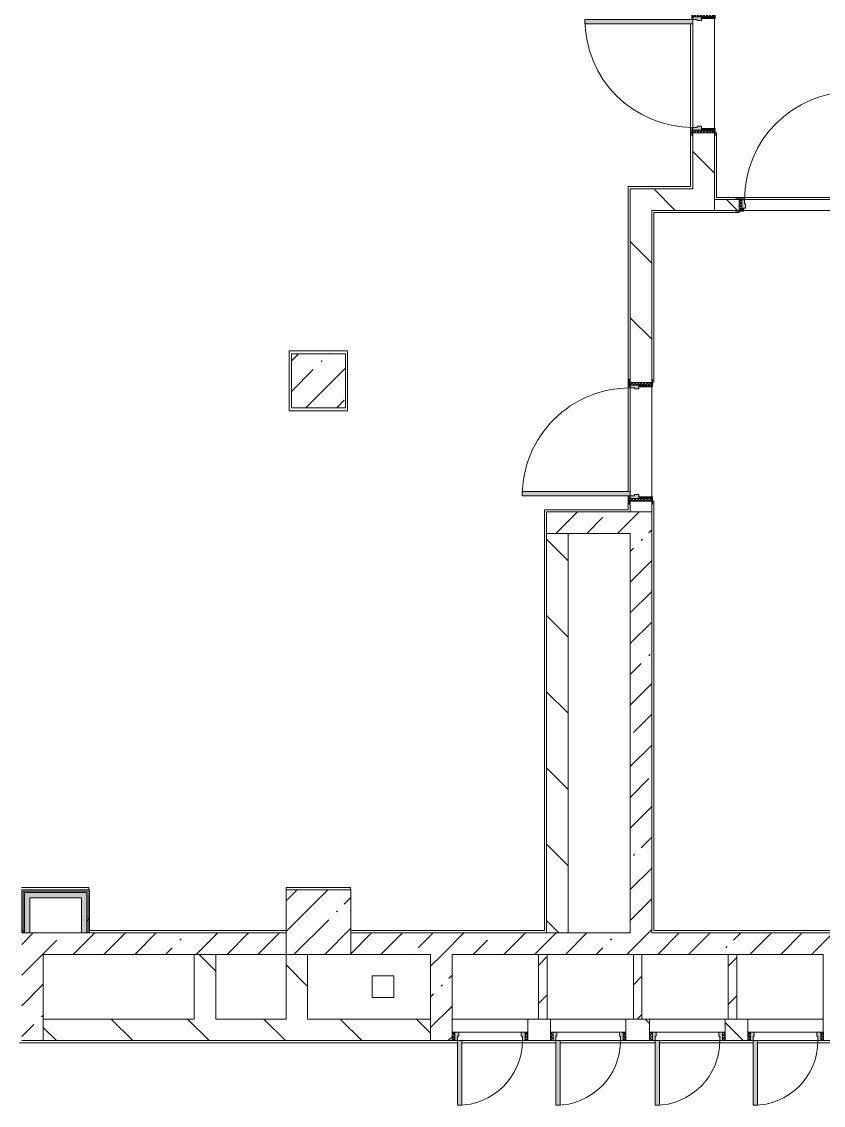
# Model space of a CAD drawing. Header units: millimetres. Extents: x -3377 to 186574, y -8553 to 29000.
# Drawn here: x 111274 to 118704, y 10300 to 20350 of the extents above; entities that cross this region are included whole.
import ezdxf

# ---------------------------------------------------------------- set-up
doc = ezdxf.new("R2010")
doc.units = ezdxf.units.MM
for name, color, linetype, lineweight, true_color in [('A-DOOR-3', 7, 'Continuous', 5, 0xaaaaaa), ('A-DOOR-4', 7, 'Continuous', 5, 0xe2e2e2), ('A-DOOR-FRAM-2', 7, 'Continuous', 5, 0xe2e2e2), ('A-DOOR-FRAM-3', 7, 'Continuous', 5, 0xaaaaaa), ('A-FLOR-1', 7, 'Continuous', 5, 0xaaaaaa), ('I-WALL-1', 7, 'Continuous', 5, 0xe7e7e7), ('I-WALL-2', 7, 'Continuous', 9, 0xe7e7e7), ('I-WALL-5', 7, 'Continuous', 5, 0x787878)]:
    doc.layers.add(name, color=color, linetype=linetype, lineweight=lineweight, true_color=true_color)
for name, color, linetype, lineweight in [('A-WALL', 7, 'Continuous', 9), ('I-WALL-3', 7, 'Continuous', 5), ('S-COLS-2', 7, 'Continuous', 5)]:
    doc.layers.add(name, color=color, linetype=linetype, lineweight=lineweight)
pattern_1 = [(45, (59563.6, 0), (-285.1231, 285.1231), []), (45, (59848.73, 0), (-285.1231, 285.1231), [504.031, -100.806, 16.764, -84.042])]
pattern_2 = [(135, (1751.41, 164.685), (-14.14214, -14.14214), []), (225, (1751.41, 164.685), (14.14214, -14.14214), [])]
pattern_3 = [(45, (-371.384, 164.685), (-14.1421, 14.1421), []), (135, (-371.384, 164.685), (-14.1421, -14.1421), [])]
pattern_4 = [(135, (59563.6, 0), (-353.5534, -353.5534), [])]
pattern_5 = [(45, (59563.6, 0), (-176.7767, 176.7767), [])]
pattern_6 = [(135, (1951.41, 164.685), (-14.14214, -14.14214), []), (225, (1951.41, 164.685), (14.14214, -14.14214), [])]
pattern_7 = [(45, (-171.384, 164.685), (-14.1421, 14.1421), []), (135, (-171.384, 164.685), (-14.1421, -14.1421), [])]
pattern_8 = [(45, (59563.6, 0), (-530.33, 530.33), []), (135, (59563.6, 0), (-530.33, -530.33), [])]

# ---------------------------------------------------------------- blocks, each defined once
blk = doc.blocks.new('BSC_Колонна _Прямоугольная - 600х600-23205375-1_8_1_птичка')
at = {"layer": 'S-COLS-2'}
h = blk.add_hatch(dxfattribs=at)
h.set_pattern_fill('FP_139', color=256, style=0, pattern_type=2)
h.set_pattern_definition([(45, (-54460, -12000), (-285.123, 285.123), []), (45, (-54174.88, -12000), (-285.123, 285.123), [504.031, -100.806, 16.764, -84.042])])
h.paths.add_polyline_path([(255, -300), (300, -300), (298, 300), (-300, 300), (-300, -300), (84, -300)])
for p, q in [((300, 300), (-300, 300)), ((-300, 300), (-300, -300)), ((300, -300), (300, 300)), ((-300, -300), (300, -300))]:
    blk.add_line(p, q, dxfattribs=at)
blk = doc.blocks.new('110_Дверь_СКБ_1Ст_Внутренняя1 - Д-12 1100x2100h_дверь в горячий цех-32113407-1_8_1_птичка')
at = {"layer": 'A-DOOR-3'}
h = blk.add_hatch(dxfattribs=at)
h.set_pattern_fill('FP_151', color=256, style=0, pattern_type=2)
h.set_pattern_definition(pattern_2)
h.paths.add_polyline_path([(537.5, -100), (562.5, -100), (562.5, 100), (537.5, 100)])
at = {"layer": 'A-DOOR-4'}
h = blk.add_hatch(color=256, dxfattribs=at)
h.paths.add_polyline_path([(-512.5, 100), (-512.5, 20), (-477.5, 20), (-477.5, 60), (-487.5, 60), (-487.5, 100), (-497.5, 100)])
h.paths.add_polyline_path([(502.5, 60), (502.5, 20), (537.5, 20), (537.5, 100), (512.5, 100), (512.5, 60)])
at = {"layer": 'A-DOOR-FRAM-2'}
for points in [[(-487.5, 100), (-447.5, 100), (-451.7, 1100), (-487.5, 1100), (-487.5, 120)], [(-567.5, 108), (-567.5, 100), (-497.5, 100), (-497.5, 108), (-537.5, 108)], [(522.5, 105), (522.5, 100), (592.5, 100), (592.5, 108), (522.5, 108)], [(-512.5, -100), (-497.5, -100), (-497.5, 20), (-512.5, 20)], [(522.5, -100), (537.5, -100), (537.5, 20), (522.5, 20)], [(-567.5, -108), (-497.5, -108), (-497.5, -100), (-567.5, -100)], [(522.5, -108), (592.5, -108), (592.5, -100), (522.5, -100)]]:
    blk.add_hatch(color=256, dxfattribs=at).paths.add_polyline_path(points)
at = {"layer": 'A-DOOR-FRAM-3'}
h = blk.add_hatch(dxfattribs=at)
h.set_pattern_fill('FP_152', color=256, style=0, pattern_type=2)
h.set_pattern_definition(pattern_3)
h.paths.add_polyline_path([(-537.5, -100), (-512.5, -100), (-512.5, 100), (-537.5, 100)])
at = {"layer": 'A-DOOR-3'}
for p, q in [((-487.5, 1100), (-487.5, 100)), ((-447.5, 1100), (-487.5, 1100)), ((-447.5, 100), (-447.5, 1100)), ((-487.5, 100), (-447.5, 100))]:
    blk.add_line(p, q, dxfattribs=at)
blk.add_arc((-487.5, 100), 1000, 360, 90, dxfattribs=at)
at = {"layer": 'A-DOOR-FRAM-3'}
for p, q in [((-497.5, 108), (-567.5, 108)), ((-567.5, 108), (-567.5, 100)), ((-497.5, 100), (-497.5, 108)), ((592.5, 108), (522.5, 108)), ((522.5, 108), (522.5, 100)), ((592.5, 100), (592.5, 108)), ((-567.5, 100), (-497.5, 100)), ((-512.5, 100), (-537.5, 100)), ((-537.5, 100), (-537.5, -100)), ((-487.5, 100), (-512.5, 100)), ((-512.5, 100), (-512.5, 20)), ((-512.5, -100), (-512.5, 100)), ((-497.5, 100), (-512.5, 100)), ((-512.5, 100), (-512.5, 99)), ((-512.5, 99), (-497.5, 99)), ((-512.5, 20), (-477.5, 20)), ((-497.5, 20), (-512.5, 20)), ((-512.5, 20), (-512.5, -100)), ((-497.5, 99), (-497.5, 100)), ((-497.5, -100), (-497.5, 20)), ((-487.5, 60), (-487.5, 100)), ((-477.5, 60), (-487.5, 60)), ((-477.5, 20), (-477.5, 60)), ((512.5, 60), (502.5, 60)), ((502.5, 60), (502.5, 20)), ((502.5, 20), (537.5, 20)), ((512.5, 100), (512.5, 60)), ((537.5, 100), (512.5, 100)), ((537.5, 100), (522.5, 100)), ((522.5, 100), (522.5, 99)), ((522.5, 100), (592.5, 100)), ((522.5, 99), (537.5, 99)), ((537.5, 20), (522.5, 20)), ((522.5, 20), (522.5, -100)), ((537.5, 20), (537.5, 100)), ((562.5, 100), (537.5, 100)), ((537.5, 100), (537.5, -100)), ((537.5, 99), (537.5, 100)), ((537.5, -100), (537.5, 20)), ((562.5, -100), (562.5, 100)), ((-497.5, -100), (-567.5, -100)), ((-567.5, -100), (-567.5, -108)), ((-537.5, -100), (-512.5, -100)), ((-512.5, -100), (-497.5, -100)), ((-497.5, -108), (-497.5, -100)), ((522.5, -100), (537.5, -100)), ((592.5, -100), (522.5, -100)), ((522.5, -100), (522.5, -108)), ((537.5, -100), (562.5, -100)), ((592.5, -108), (592.5, -100)), ((-567.5, -108), (-497.5, -108)), ((522.5, -108), (592.5, -108))]:
    blk.add_line(p, q, dxfattribs=at)
blk = doc.blocks.new('110_Дверь_СКБ_1Ст_Внутренняя1 - Д-11 1100x2100h_кладовые _все__ коридор _между помещениями блока столовой__ моечные _все_-32089444-1_8_1_птичка')
at = {"layer": 'A-DOOR-3'}
h = blk.add_hatch(dxfattribs=at)
h.set_pattern_fill('FP_132', color=256, style=0, pattern_type=2)
h.set_pattern_definition([(135, (1751.41, 114.685), (-14.14214, -14.14214), []), (225, (1751.41, 114.685), (14.14214, -14.14214), [])])
h.paths.add_polyline_path([(562.5, -50), (562.5, 50), (537.5, 50), (537.5, -50)])
at = {"layer": 'A-DOOR-4'}
h = blk.add_hatch(color=256, dxfattribs=at)
h.paths.add_polyline_path([(502.5, -30), (537.5, -30), (537.5, 50), (512.5, 50), (512.5, 10), (502.5, 10), (502.5, -6)])
h.paths.add_polyline_path([(-477.5, -30), (-477.5, 10), (-487.5, 10), (-487.5, 50), (-512.5, 50), (-512.5, -30), (-487.5, -30)])
at = {"layer": 'A-DOOR-FRAM-2'}
for points in [[(512.5, 50), (512.5, 1050), (472.5, 1050), (472.5, 50)], [(-512.5, 50), (-497.5, 50), (-497.5, 58), (-567.5, 58), (-567.5, 50), (-537.5, 50)], [(592.5, 50), (592.5, 58), (522.5, 58), (522.5, 50), (562.5, 50)], [(-567.5, -58), (-497.5, -58), (-497.5, -50), (-567.5, -50)], [(-497.5, -50), (-497.5, -30), (-512.5, -30), (-512.5, -50)], [(522.5, -50), (537.5, -50), (537.5, -30), (522.5, -30)], [(592.5, -58), (592.5, -50), (522.5, -50), (522.5, -58), (562.5, -58)]]:
    blk.add_hatch(color=256, dxfattribs=at).paths.add_polyline_path(points)
at = {"layer": 'A-DOOR-FRAM-3'}
h = blk.add_hatch(dxfattribs=at)
h.set_pattern_fill('FP_133', color=256, style=0, pattern_type=2)
h.set_pattern_definition([(45, (-371.384, 114.685), (-14.1421, 14.1421), []), (135, (-371.384, 114.685), (-14.1421, -14.1421), [])])
h.paths.add_polyline_path([(-537.5, -50), (-512.5, -50), (-512.5, 50), (-537.5, 50)])
at = {"layer": 'A-DOOR-3'}
for p, q in [((512.5, 1050), (472.5, 1050)), ((472.5, 1050), (472.5, 50)), ((512.5, 50), (512.5, 1050)), ((472.5, 50), (512.5, 50))]:
    blk.add_line(p, q, dxfattribs=at)
blk.add_arc((512.5, 50), 1000, 90, 180, dxfattribs=at)
at = {"layer": 'A-DOOR-FRAM-3'}
for p, q in [((-497.5, 58), (-567.5, 58)), ((-567.5, 58), (-567.5, 50)), ((-567.5, 50), (-497.5, 50)), ((-512.5, 50), (-537.5, 50)), ((-537.5, 50), (-537.5, -50)), ((-487.5, 50), (-512.5, 50)), ((-512.5, 50), (-512.5, -30)), ((-512.5, -50), (-512.5, 50)), ((-497.5, 50), (-512.5, 50)), ((-512.5, 50), (-512.5, 49)), ((-512.5, 49), (-497.5, 49)), ((-497.5, 50), (-497.5, 58)), ((-497.5, 49), (-497.5, 50)), ((-487.5, 10), (-487.5, 50)), ((-477.5, 10), (-487.5, 10)), ((-477.5, -30), (-477.5, 10)), ((512.5, 10), (502.5, 10)), ((502.5, 10), (502.5, -30)), ((512.5, 50), (512.5, 10)), ((537.5, 50), (512.5, 50)), ((592.5, 58), (522.5, 58)), ((522.5, 58), (522.5, 50)), ((537.5, 50), (522.5, 50)), ((522.5, 50), (522.5, 49)), ((522.5, 50), (592.5, 50)), ((522.5, 49), (537.5, 49)), ((537.5, -30), (537.5, 50)), ((562.5, 50), (537.5, 50)), ((537.5, 50), (537.5, -50)), ((537.5, 49), (537.5, 50)), ((562.5, -50), (562.5, 50)), ((592.5, 50), (592.5, 58)), ((-497.5, -50), (-567.5, -50)), ((-567.5, -50), (-567.5, -58)), ((-567.5, -58), (-497.5, -58)), ((-537.5, -50), (-512.5, -50)), ((-512.5, -30), (-477.5, -30)), ((-497.5, -30), (-512.5, -30)), ((-512.5, -30), (-512.5, -50)), ((-512.5, -50), (-497.5, -50)), ((-497.5, -50), (-497.5, -30)), ((-497.5, -58), (-497.5, -50)), ((502.5, -30), (537.5, -30)), ((537.5, -30), (522.5, -30)), ((522.5, -30), (522.5, -50)), ((522.5, -50), (537.5, -50)), ((592.5, -50), (522.5, -50)), ((522.5, -50), (522.5, -58)), ((522.5, -58), (592.5, -58)), ((537.5, -50), (537.5, -30)), ((537.5, -50), (562.5, -50)), ((592.5, -58), (592.5, -50))]:
    blk.add_line(p, q, dxfattribs=at)
blk = doc.blocks.new('BSC_Колонна _Прямоугольная - 500х500-V139-1_8_1_птичка')
at = {"layer": 'S-COLS-2'}
h = blk.add_hatch(dxfattribs=at)
h.set_pattern_fill('FP_171', color=256, style=0, pattern_type=2)
h.set_pattern_definition([(45, (-54460, -17020), (-285.123, 285.123), []), (45, (-54174.88, -17020), (-285.123, 285.123), [504.031, -100.806, 16.764, -84.042])])
h.paths.add_polyline_path([(250, -250), (250, 250), (-250, 250), (-250, -250), (115, -250)])
for p, q in [((250, 250), (-250, 250)), ((-250, 250), (-250, -250)), ((250, -250), (250, 250)), ((-250, -250), (250, -250))]:
    blk.add_line(p, q, dxfattribs=at)
blk = doc.blocks.new('110_Дверь_СКБ_1Ст - д-18 700x2100h_Технический шкаф ЭОМ и СС-23257539-1_8_1_птичка')
at = {"layer": 'A-DOOR-3'}
h = blk.add_hatch(dxfattribs=at)
h.set_pattern_fill('FP_183', color=256, style=0, pattern_type=2)
h.set_pattern_definition(pattern_6)
h.paths.add_polyline_path([(337, 100), (337, 20), (362, 20), (362, 100)])
at = {"layer": 'A-DOOR-4'}
h = blk.add_hatch(color=256, dxfattribs=at)
h.paths.add_polyline_path([(-288, 100), (-313, 100), (-313, 20), (-278, 20), (-278, 60), (-288, 60)])
h.paths.add_polyline_path([(312, 100), (312, 60), (302, 60), (302, 20), (337, 20), (337, 100), (322, 100)])
at = {"layer": 'A-DOOR-FRAM-2'}
blk.add_hatch(color=256, dxfattribs=at).paths.add_polyline_path([(312, 700), (272, 700), (272, 100), (312, 100), (312, 156)])
at = {"layer": 'A-DOOR-FRAM-3'}
h = blk.add_hatch(dxfattribs=at)
h.set_pattern_fill('FP_184', color=256, style=0, pattern_type=2)
h.set_pattern_definition(pattern_7)
h.paths.add_polyline_path([(-338, 100), (-338, 20), (-313, 20), (-313, 100)])
at = {"layer": 'A-DOOR-3'}
for p, q in [((312, 700), (272, 700)), ((272, 700), (272, 100)), ((312, 100), (312, 700)), ((272, 100), (312, 100))]:
    blk.add_line(p, q, dxfattribs=at)
blk.add_arc((312, 100), 600, 90, 180, dxfattribs=at)
at = {"layer": 'A-DOOR-FRAM-3'}
for p, q in [((-313, 100), (-338, 100)), ((-338, 100), (-338, 20)), ((-338, 20), (-313, 20)), ((-288, 100), (-313, 100)), ((-313, 100), (-313, 20)), ((-313, 20), (-313, 100)), ((-313, 20), (-278, 20)), ((-288, 60), (-288, 100)), ((-288, 100), (272, 100)), ((-278, 60), (-288, 60)), ((-278, 20), (-278, 60)), ((302, 20), (-278, 20)), ((312, 60), (302, 60)), ((302, 60), (302, 20)), ((302, 20), (337, 20)), ((312, 100), (312, 60)), ((337, 100), (312, 100)), ((337, 20), (337, 100)), ((362, 100), (337, 100)), ((337, 100), (337, 20)), ((337, 20), (362, 20)), ((362, 20), (362, 100))]:
    blk.add_line(p, q, dxfattribs=at)
blk = doc.blocks.new('110_Дверь_СКБ_1Ст - д-18 700x2100h_Технический шкаф ЭОМ и СС-V154-1_8_1_птичка')
at = {"layer": 'A-DOOR-3'}
h = blk.add_hatch(dxfattribs=at)
h.set_pattern_fill('FP_183', color=256, style=0, pattern_type=2)
h.set_pattern_definition(pattern_6)
h.paths.add_polyline_path([(337, 100), (337, 20), (362, 20), (362, 100)])
at = {"layer": 'A-DOOR-4'}
h = blk.add_hatch(color=256, dxfattribs=at)
h.paths.add_polyline_path([(322, 100), (312, 100), (312, 60), (302, 60), (302, 20), (337, 20), (337, 100)])
h.paths.add_polyline_path([(-298, 100), (-313, 100), (-313, 20), (-278, 20), (-278, 60), (-288, 60), (-288, 100)])
at = {"layer": 'A-DOOR-FRAM-2'}
blk.add_hatch(color=256, dxfattribs=at).paths.add_polyline_path([(272, 700), (272, 100), (312, 100), (312, 700), (281, 700)])
at = {"layer": 'A-DOOR-FRAM-3'}
h = blk.add_hatch(dxfattribs=at)
h.set_pattern_fill('FP_184', color=256, style=0, pattern_type=2)
h.set_pattern_definition(pattern_7)
h.paths.add_polyline_path([(-338, 100), (-338, 20), (-313, 20), (-313, 100)])
at = {"layer": 'A-DOOR-3'}
for p, q in [((312, 700), (272, 700)), ((272, 700), (272, 100)), ((312, 100), (312, 700)), ((272, 100), (312, 100))]:
    blk.add_line(p, q, dxfattribs=at)
blk.add_arc((312, 100), 600, 90, 180, dxfattribs=at)
at = {"layer": 'A-DOOR-FRAM-3'}
for p, q in [((-313, 100), (-338, 100)), ((-338, 100), (-338, 20)), ((-338, 20), (-313, 20)), ((-288, 100), (-313, 100)), ((-313, 100), (-313, 20)), ((-313, 20), (-313, 100)), ((-313, 20), (-278, 20)), ((-288, 60), (-288, 100)), ((-288, 100), (272, 100)), ((-278, 60), (-288, 60)), ((-278, 20), (-278, 60)), ((302, 20), (-278, 20)), ((312, 60), (302, 60)), ((302, 60), (302, 20)), ((302, 20), (337, 20)), ((312, 100), (312, 60)), ((337, 100), (312, 100)), ((337, 20), (337, 100)), ((362, 100), (337, 100)), ((337, 100), (337, 20)), ((337, 20), (362, 20)), ((362, 20), (362, 100))]:
    blk.add_line(p, q, dxfattribs=at)
blk = doc.blocks.new('110_Дверь_СКБ_1Ст_Внутренняя1 - Д-12 EIW 1100x2100h_кладовые _все__ коридор _между помещениями блока столовой__ моечные _все_-32936079-1_8_1_птичка')
at = {"layer": 'A-DOOR-3'}
h = blk.add_hatch(dxfattribs=at)
h.set_pattern_fill('FP_151', color=256, style=0, pattern_type=2)
h.set_pattern_definition(pattern_2)
h.paths.add_polyline_path([(537.5, -100), (562.5, -100), (562.5, 100), (537.5, 100)])
at = {"layer": 'A-DOOR-4'}
h = blk.add_hatch(color=256, dxfattribs=at)
h.paths.add_polyline_path([(-512.5, 20), (-477.5, 20), (-477.5, 60), (-487.5, 60), (-487.5, 100), (-512.5, 100)])
h.paths.add_polyline_path([(502.5, 44), (502.5, 20), (537.5, 20), (537.5, 100), (512.5, 100), (512.5, 60), (502.5, 60)])
at = {"layer": 'A-DOOR-FRAM-2'}
for points in [[(472.5, 120), (472.5, 100), (512.5, 100), (512.5, 1100), (472.5, 1100), (472.5, 178.7)], [(-567.5, 100), (-497.5, 100), (-497.5, 108), (-567.5, 108)], [(522.5, 100), (592.5, 100), (592.5, 108), (522.5, 108)], [(-512.5, -100), (-497.5, -100), (-497.5, 20), (-512.5, 20)], [(522.5, -100), (537.5, -100), (537.5, 20), (522.5, 20)], [(-567.5, -108), (-497.5, -108), (-497.5, -100), (-567.5, -100)], [(522.5, -108), (592.5, -108), (592.5, -100), (522.5, -100)]]:
    blk.add_hatch(color=256, dxfattribs=at).paths.add_polyline_path(points)
at = {"layer": 'A-DOOR-FRAM-3'}
h = blk.add_hatch(dxfattribs=at)
h.set_pattern_fill('FP_152', color=256, style=0, pattern_type=2)
h.set_pattern_definition(pattern_3)
h.paths.add_polyline_path([(-537.5, -100), (-512.5, -100), (-512.5, 100), (-537.5, 100)])
at = {"layer": 'A-DOOR-3'}
for p, q in [((512.5, 1100), (472.5, 1100)), ((472.5, 1100), (472.5, 100)), ((512.5, 100), (512.5, 1100)), ((472.5, 100), (512.5, 100))]:
    blk.add_line(p, q, dxfattribs=at)
blk.add_arc((512.5, 100), 1000, 90, 180, dxfattribs=at)
at = {"layer": 'A-DOOR-FRAM-3'}
for p, q in [((-497.5, 108), (-567.5, 108)), ((-567.5, 108), (-567.5, 100)), ((-497.5, 100), (-497.5, 108)), ((592.5, 108), (522.5, 108)), ((522.5, 108), (522.5, 100)), ((592.5, 100), (592.5, 108)), ((-567.5, 100), (-497.5, 100)), ((-512.5, 100), (-537.5, 100)), ((-537.5, 100), (-537.5, -100)), ((-487.5, 100), (-512.5, 100)), ((-512.5, 100), (-512.5, 20)), ((-512.5, -100), (-512.5, 100)), ((-497.5, 100), (-512.5, 100)), ((-512.5, 100), (-512.5, 99)), ((-512.5, 99), (-497.5, 99)), ((-512.5, 20), (-477.5, 20)), ((-497.5, 20), (-512.5, 20)), ((-512.5, 20), (-512.5, -100)), ((-497.5, 99), (-497.5, 100)), ((-497.5, -100), (-497.5, 20)), ((-487.5, 60), (-487.5, 100)), ((-477.5, 60), (-487.5, 60)), ((-477.5, 20), (-477.5, 60)), ((512.5, 60), (502.5, 60)), ((502.5, 60), (502.5, 20)), ((502.5, 20), (537.5, 20)), ((512.5, 100), (512.5, 60)), ((537.5, 100), (512.5, 100)), ((537.5, 100), (522.5, 100)), ((522.5, 100), (522.5, 99)), ((522.5, 100), (592.5, 100)), ((522.5, 99), (537.5, 99)), ((537.5, 20), (522.5, 20)), ((522.5, 20), (522.5, -100)), ((537.5, 20), (537.5, 100)), ((562.5, 100), (537.5, 100)), ((537.5, 100), (537.5, -100)), ((537.5, 99), (537.5, 100)), ((537.5, -100), (537.5, 20)), ((562.5, -100), (562.5, 100)), ((-497.5, -100), (-567.5, -100)), ((-567.5, -100), (-567.5, -108)), ((-537.5, -100), (-512.5, -100)), ((-512.5, -100), (-497.5, -100)), ((-497.5, -108), (-497.5, -100)), ((522.5, -100), (537.5, -100)), ((592.5, -100), (522.5, -100)), ((522.5, -100), (522.5, -108)), ((537.5, -100), (562.5, -100)), ((592.5, -108), (592.5, -100)), ((-567.5, -108), (-497.5, -108)), ((522.5, -108), (592.5, -108))]:
    blk.add_line(p, q, dxfattribs=at)

msp = doc.modelspace()

# ---------------------------------------------------------------- hatches: boundary and pattern name
at = {"layer": 'I-WALL-1'}
for points in [[(111877.5, 12225), (111877.5, 12275), (111348.6, 12275), (111348.6, 12225), (111827.5, 12225)], [(111877.5, 11900), (111877.5, 12225), (111827.5, 12225), (111827.5, 11900)]]:
    msp.add_hatch(color=256, dxfattribs=at).paths.add_polyline_path(points)
at = {"layer": 'I-WALL-2'}
msp.add_hatch(color=256, dxfattribs=at).paths.add_polyline_path([(111298.6, 11900), (111348.6, 11900), (111348.6, 12275), (111298.6, 12275), (111298.6, 12143.8)])
at = {"layer": 'I-WALL-3'}
h = msp.add_hatch(dxfattribs=at)
h.set_pattern_fill('FP_117', color=256, style=0, pattern_type=2)
h.set_pattern_definition(pattern_4)
h.paths.add_polyline_path([(117693.6, 18600), (117693.6, 19320), (117493.6, 19320), (117493.6, 18600)])
h.paths.add_polyline_path([(117693.6, 20420), (117693.6, 20520), (117493.6, 20520), (117493.6, 20420)])
h = msp.add_hatch(dxfattribs=at)
h.set_pattern_fill('FP_117', color=256, style=0, pattern_type=2)
h.set_pattern_definition(pattern_4)
h.paths.add_polyline_path([(117002.3, 15803.8), (117113.6, 15803.8), (117113.6, 15903.8), (116913.6, 15903.8), (116913.6, 15803.8)])
h.paths.add_polyline_path([(117113.6, 17003.8), (117113.6, 18800), (116913.6, 18800), (116913.6, 17003.8)])
h = msp.add_hatch(dxfattribs=at)
h.set_pattern_fill('FP_117', color=256, style=0, pattern_type=2)
h.set_pattern_definition(pattern_4)
h.paths.add_polyline_path([(117113.6, 18600), (117493.6, 18600), (117493.6, 18800), (117113.6, 18800)])
h = msp.add_hatch(dxfattribs=at)
h.set_pattern_fill('FP_99', color=256, style=0, pattern_type=2)
h.set_pattern_definition(pattern_1)
h.paths.add_polyline_path([(116893.6, 15603.8), (116913.6, 15603.8), (116913.6, 15803.8), (116138.9, 15803.8), (116138.9, 15603.8), (116338.9, 15603.8)])
h = msp.add_hatch(dxfattribs=at)
h.set_pattern_fill('FP_99', color=256, style=0, pattern_type=2)
h.set_pattern_definition(pattern_1)
h.paths.add_polyline_path([(117067.3, 11900), (117113.6, 11900), (117113.6, 15803.8), (116913.6, 15803.8), (116913.6, 11900)])
h = msp.add_hatch(dxfattribs=at)
h.set_pattern_fill('FP_117', color=256, style=0, pattern_type=2)
h.set_pattern_definition(pattern_4)
h.paths.add_polyline_path([(116138.9, 11900), (116338.9, 11900), (116338.9, 15603.8), (116138.9, 15603.8), (116138.9, 12143.8)])
h = msp.add_hatch(dxfattribs=at)
h.set_pattern_fill('FP_208', color=256, style=0, pattern_type=2)
h.set_pattern_definition(pattern_8)
h.paths.add_polyline_path([(111273.6, 11900), (111286.1, 11900), (111285.5, 12300), (111273.6, 12300), (111273.6, 12143.8)])
h = msp.add_hatch(dxfattribs=at)
h.set_pattern_fill('FP_208', color=256, style=0, pattern_type=2)
h.set_pattern_definition(pattern_8)
h.paths.add_polyline_path([(111286.1, 11900), (111298.6, 11900), (111293.6, 12287.5), (111286.1, 12287.5), (111286.1, 12143.8)])
h = msp.add_hatch(dxfattribs=at)
h.set_pattern_fill('FP_208', color=256, style=0, pattern_type=2)
h.set_pattern_definition(pattern_8)
h.paths.add_polyline_path([(111890, 11900), (111890, 12275), (111877.5, 12275), (111877.5, 11900)])
h = msp.add_hatch(dxfattribs=at)
h.set_pattern_fill('FP_208', color=256, style=0, pattern_type=2)
h.set_pattern_definition(pattern_8)
h.paths.add_polyline_path([(111890, 11900), (111902.5, 11900), (111902.5, 12275), (111890, 12275), (111890, 11921)])
h = msp.add_hatch(dxfattribs=at)
h.set_pattern_fill('FP_99', color=256, style=0, pattern_type=2)
h.set_pattern_definition(pattern_1)
h.paths.add_polyline_path([(118703.6, 11700), (119723.6, 11700), (119723.6, 11900), (114323.6, 11900), (114323.6, 11700), (117996.8, 11700)])
h.paths.add_polyline_path([(111473.6, 11700), (113723.6, 11700), (113723.6, 11900), (111273.6, 11900), (111273.6, 11700)])
h = msp.add_hatch(dxfattribs=at)
h.set_pattern_fill('FP_99', color=256, style=0, pattern_type=2)
h.set_pattern_definition(pattern_1)
h.paths.add_polyline_path([(111342.6, 10900), (111473.6, 10900), (111473.6, 11700), (111273.6, 11700), (111273.6, 10900)])
h = msp.add_hatch(dxfattribs=at)
h.set_pattern_fill('FP_117', color=256, style=0, pattern_type=2)
h.set_pattern_definition(pattern_4)
h.paths.add_polyline_path([(113073.6, 11100), (113073.6, 11700), (112873.6, 11700), (112873.6, 11100)])
h = msp.add_hatch(dxfattribs=at)
h.set_pattern_fill('FP_117', color=256, style=0, pattern_type=2)
h.set_pattern_definition(pattern_4)
h.paths.add_polyline_path([(113923.6, 11100), (113923.6, 11700), (113723.6, 11700), (113723.6, 11100), (113752.6, 11100)])
h = msp.add_hatch(dxfattribs=at)
h.set_pattern_fill('FP_99', color=256, style=0, pattern_type=2)
h.set_pattern_definition(pattern_1)
h.paths.add_polyline_path([(115263.6, 10900), (115263.6, 11700), (115063.6, 11700), (115063.6, 10900), (115216.2, 10900)])
h = msp.add_hatch(dxfattribs=at)
h.set_pattern_fill('FP_116', color=256, style=0, pattern_type=2)
h.set_pattern_definition(pattern_5)
h.paths.add_polyline_path([(116137.8, 11100), (116142.8, 11100), (116137.8, 11700), (116062.8, 11700), (116062.8, 11100)])
h = msp.add_hatch(dxfattribs=at)
h.set_pattern_fill('FP_116', color=256, style=0, pattern_type=2)
h.set_pattern_definition(pattern_5)
h.paths.add_polyline_path([(117022.8, 11100), (117022.8, 11700), (116942.8, 11700), (116942.8, 11100)])
h = msp.add_hatch(dxfattribs=at)
h.set_pattern_fill('FP_116', color=256, style=0, pattern_type=2)
h.set_pattern_definition(pattern_5)
h.paths.add_polyline_path([(117822.8, 11100), (117902.8, 11100), (117902.8, 11700), (117822.8, 11700), (117822.8, 11277)])
h = msp.add_hatch(dxfattribs=at)
h.set_pattern_fill('FP_117', color=256, style=0, pattern_type=2)
h.set_pattern_definition(pattern_4)
h.paths.add_polyline_path([(111473.6, 10900), (115063.6, 10900), (115063.6, 11100), (111473.6, 11100), (111473.6, 10929.4)])
h.paths.add_polyline_path([(115963.6, 10900), (116173.6, 10900), (116173.6, 11100), (115963.6, 11100), (115963.6, 10980)])
h.paths.add_polyline_path([(117093.6, 10900), (117093.6, 11100), (116873.6, 11100), (116873.6, 10900)])
h.paths.add_polyline_path([(117793.6, 10900), (118003.6, 10900), (118003.6, 11100), (117793.6, 11100), (117793.6, 10980)])
at = {"layer": 'I-WALL-5'}
h = msp.add_hatch(dxfattribs=at)
h.set_pattern_fill('FP_129', color=256, style=0, pattern_type=2)
h.set_pattern_definition([(135, (59563.6, 0), (-377.1708, -377.1708), [533.4, -88.9, 17.78, -88.9]), (135, (59563.6, 376.94), (-377.1708, -377.1708), []), (50, (59563.6, 0), (637.6445, -55.7866), [66.675, -733.425]), (355, (59563.6, 0), (-123.3494, 668.699), [53.34, -586.74]), (100.451, (59616.75, -4.65), (514.299, 612.908), [56.665, -623.315]), (46.184, (59563.6, 177.8), (948.776, -147.15), [100.012, -1100.137]), (96.636, (59642.7, 165.5), (830.909, 865.997), [84.998, -934.973]), (351.184, (59563.6, 177.8), (830.918, 865.988), [80.01, -880.11]), (21, (59652.5, 133.35), (530.6506, -357.9283), [66.675, -733.425]), (326, (59652.5, 133.35), (216.308, 644.6585), [53.34, -586.74]), (71.451, (59696.7, 103.5), (746.9596, 286.7243), [56.665, -623.315]), (37.5, (59563.6, 0), (10.8105, 295.9426), [16.764, -562.864, 16.764, -578.866, -588.962]), (37.5, (59563.6, 0), (10.8105, 295.9426), [-1175.258, 16.764, -572.198]), (7.5, (59563.6, 0), (233.8692, 350.6318), [16.764, -322.834, 16.764, -549.529, -224.472]), (7.5, (59563.6, 0), (233.8692, 350.6318), [-905.891, 16.764, -207.708]), (327.5, (59365.36, 0), (474.5678, -20.0513), [16.764, -205.486, 16.764, -676.656, -920.115]), (327.5, (59365.36, 0), (474.5678, -20.0513), [-915.67, 16.764, -903.351]), (317.5, (59276.46, 0), (518.4522, 88.9934), [16.764, -272.161, 16.764, -443.738, -653.415]), (317.5, (59276.46, 0), (518.4522, 88.9934), [-749.427, 16.764, -636.651])])
h.paths.add_polyline_path([(120153.6, 18600), (120173.6, 18600), (120173.6, 18700), (119023.6, 18700), (119023.6, 18600), (119855.7, 18600)])
h.paths.add_polyline_path([(117693.6, 18600), (117923.6, 18600), (117923.6, 18700), (117693.6, 18700)])

# ---------------------------------------------------------------- linework, layer by layer
at = {"layer": 'A-FLOR-1'}
for p, q in [((117473.6, 20330), (117473.6, 18820)), ((117473.6, 19320), (117485.6, 19320)), ((117701.6, 19320), (117713.6, 19320)), ((117713.6, 19320), (117713.6, 18720)), ((116893.6, 18820), (117473.6, 18820)), ((116893.6, 18820), (116893.6, 15993.8)), ((118933.6, 18720), (117713.6, 18720)), ((117923.6, 18720), (117923.6, 18708)), ((117923.6, 18580), (117133.6, 18580)), ((117133.6, 18580), (117133.6, 17003.8)), ((117923.6, 18592), (117923.6, 18580)), ((113752.6, 16742), (113752.6, 17298)), ((113752.6, 17298), (114293.6, 17298)), ((114293.6, 17298), (114293.6, 16742)), ((116905.6, 17003.8), (116893.6, 17003.8)), ((117133.6, 17003.8), (117121.6, 17003.8)), ((114293.6, 16742), (113752.6, 16742)), ((116893.6, 15953.8), (116893.6, 15823.8)), ((116893.6, 15903.8), (116905.6, 15903.8)), ((117121.6, 15903.8), (117133.6, 15903.8)), ((117133.6, 15903.8), (117133.6, 11920)), ((116118.9, 11920), (116118.9, 15823.8)), ((116118.9, 15823.8), (116893.6, 15823.8)), ((111272.6, 12320), (111896.1, 12320)), ((111896.1, 12320), (111896.1, 12300)), ((113723.6, 12300), (113723.6, 12320)), ((113723.6, 12320), (114321.4, 12320)), ((114321.4, 12320), (114321.4, 12300)), ((111901.7, 11921), (113723.6, 11921)), ((114323.6, 11920), (116118.9, 11920)), ((117133.6, 11920), (119703.6, 11920)), ((114523.6, 11500), (114723.6, 11500)), ((114523.6, 11300), (114523.6, 11500)), ((114723.6, 11500), (114723.6, 11300)), ((114723.6, 11300), (114523.6, 11300)), ((115313.6, 10880), (111253.6, 10880)), ((116223.6, 10880), (115353.6, 10880)), ((117143.6, 10880), (116263.6, 10880)), ((118053.6, 10880), (117183.6, 10880)), ((120943.6, 10880), (118093.6, 10880))]:
    msp.add_line(p, q, dxfattribs=at)
at = {"layer": 'A-WALL'}
for p, q in [((116338.9, 15603.8), (116138.9, 15603.8)), ((111286.1, 11900), (111286.1, 12287.5)), ((111902.5, 12287.5), (111286.1, 12287.5)), ((111298.6, 11900), (111298.6, 12275)), ((111877.5, 12275), (111298.6, 12275)), ((111877.5, 11900), (111877.5, 12275)), ((111890, 11900), (111890, 12275)), ((116138.9, 11900), (116338.9, 11900)), ((113073.6, 11700), (112873.6, 11700)), ((116142.8, 11700), (116062.8, 11700)), ((117022.8, 11700), (116942.8, 11700)), ((117902.8, 11700), (117822.8, 11700)), ((111473.6, 11100), (111473.6, 10900)), ((115063.6, 11100), (115063.6, 10900)), ((116062.8, 11100), (116142.8, 11100)), ((116942.8, 11100), (117022.8, 11100)), ((117822.8, 11100), (117902.8, 11100))]:
    msp.add_line(p, q, dxfattribs=at)
at = {"layer": 'I-WALL-3'}
for p, q in [((117493.6, 19370), (117493.6, 20330)), ((117693.6, 20380), (117693.6, 19360)), ((117493.6, 19290), (117493.6, 18800)), ((117693.6, 18600), (117693.6, 19290)), ((116913.6, 18800), (116913.6, 17033.8)), ((117493.6, 18800), (116913.6, 18800)), ((117893.6, 18700), (117693.6, 18700)), ((117973.6, 18700), (118933.6, 18700)), ((117113.6, 17033.8), (117113.6, 18600)), ((117113.6, 18600), (117893.6, 18600)), ((118983.6, 18600), (117963.6, 18600)), ((116913.6, 15993.8), (116913.6, 16953.8)), ((117113.6, 16963.8), (117113.6, 15943.8)), ((116138.9, 15803.8), (116138.9, 11900)), ((116138.9, 15803.8), (117113.6, 15803.8)), ((116913.6, 15873.8), (116913.6, 15803.8)), ((117113.6, 15803.8), (117113.6, 15873.8)), ((117113.6, 11900), (117113.6, 15803.8)), ((116338.9, 15603.8), (116913.6, 15603.8)), ((116338.9, 11900), (116338.9, 15603.8)), ((116913.6, 15603.8), (116913.6, 11900)), ((111273.6, 12300), (111273.6, 11900)), ((111902.5, 12300), (111273.6, 12300)), ((111902.5, 11900), (111902.5, 12300)), ((111348.6, 11900), (111348.6, 12225)), ((111348.6, 12225), (111827.5, 12225)), ((111827.5, 12225), (111827.5, 11900)), ((113723.6, 11900), (111273.6, 11900)), ((111273.6, 11900), (111348.6, 11900)), ((111827.5, 11900), (111902.5, 11900)), ((116138.9, 11900), (114323.6, 11900)), ((116913.6, 11900), (116338.9, 11900)), ((119723.6, 11900), (117113.6, 11900)), ((111473.6, 11700), (112873.6, 11700)), ((111473.6, 11100), (111473.6, 11700)), ((112873.6, 11700), (112873.6, 11100)), ((113073.6, 11700), (113723.6, 11700)), ((113073.6, 11100), (113073.6, 11700)), ((113723.6, 11700), (113723.6, 11100)), ((113923.6, 11100), (113923.6, 11700)), ((114323.6, 11700), (115063.6, 11700)), ((115063.6, 11700), (115063.6, 11100)), ((115263.6, 11700), (116062.8, 11700)), ((115263.6, 10980), (115263.6, 11700)), ((116062.8, 11700), (116062.8, 11100)), ((116142.8, 11700), (116942.8, 11700)), ((116142.8, 11100), (116142.8, 11700)), ((116942.8, 11700), (116942.8, 11100)), ((117022.8, 11700), (117822.8, 11700)), ((117022.8, 11100), (117022.8, 11700)), ((117822.8, 11700), (117822.8, 11100)), ((117902.8, 11700), (118703.6, 11700)), ((117902.8, 11100), (117902.8, 11700)), ((118703.6, 11700), (118703.6, 10980)), ((112873.6, 11100), (111473.6, 11100)), ((113723.6, 11100), (113073.6, 11100)), ((115063.6, 11100), (113923.6, 11100)), ((115263.6, 11100), (116062.8, 11100)), ((115963.6, 11100), (115963.6, 10980)), ((116142.8, 11100), (116942.8, 11100)), ((116173.6, 10980), (116173.6, 11100)), ((116873.6, 11100), (116873.6, 10980)), ((117022.8, 11100), (117822.8, 11100)), ((117093.6, 10980), (117093.6, 11100)), ((117793.6, 11100), (117793.6, 10980)), ((117902.8, 11100), (118703.6, 11100)), ((118003.6, 10980), (118003.6, 11100)), ((111273.6, 10900), (115263.6, 10900)), ((115963.6, 10900), (116173.6, 10900)), ((116873.6, 10900), (117093.6, 10900)), ((117793.6, 10900), (118003.6, 10900)), ((118703.6, 10900), (120923.6, 10900))]:
    msp.add_line(p, q, dxfattribs=at)

# ---------------------------------------------------------------- block references
at = {"layer": 'A-DOOR-3'}
for name, p, rotation in [('110_Дверь_СКБ_1Ст_Внутренняя1 - Д-12 EIW 1100x2100h_кладовые _все__ коридор _между помещениями блока столовой__ моечные _все_-32936079-1_8_1_птичка', (117593.6, 19857.5), 89.99999999999991), ('110_Дверь_СКБ_1Ст_Внутренняя1 - Д-12 1100x2100h_дверь в горячий цех-32113407-1_8_1_птичка', (117013.6, 16441.3), 89.99999999999991), ('110_Дверь_СКБ_1Ст - д-18 700x2100h_Технический шкаф ЭОМ и СС-23257539-1_8_1_птичка', (115626.1, 11000), 180), ('110_Дверь_СКБ_1Ст - д-18 700x2100h_Технический шкаф ЭОМ и СС-V154-1_8_1_птичка', (116536.1, 11000), 180), ('110_Дверь_СКБ_1Ст - д-18 700x2100h_Технический шкаф ЭОМ и СС-V154-1_8_1_птичка', (117456.1, 11000), 180), ('110_Дверь_СКБ_1Ст - д-18 700x2100h_Технический шкаф ЭОМ и СС-23257539-1_8_1_птичка', (118366.1, 11000), 180)]:
    msp.add_blockref(name, p, dxfattribs=dict(at, rotation=rotation))
msp.add_blockref('110_Дверь_СКБ_1Ст_Внутренняя1 - Д-11 1100x2100h_кладовые _все__ коридор _между помещениями блока столовой__ моечные _все_-32089444-1_8_1_птичка', (118461.1, 18650), dxfattribs=at)
at = {"layer": 'S-COLS-2'}
for name, p in [('BSC_Колонна _Прямоугольная - 500х500-V139-1_8_1_птичка', (114023.6, 17020)), ('BSC_Колонна _Прямоугольная - 600х600-23205375-1_8_1_птичка', (114023.6, 12000))]:
    msp.add_blockref(name, p, dxfattribs=at)

doc.saveas('drawing.dxf')
